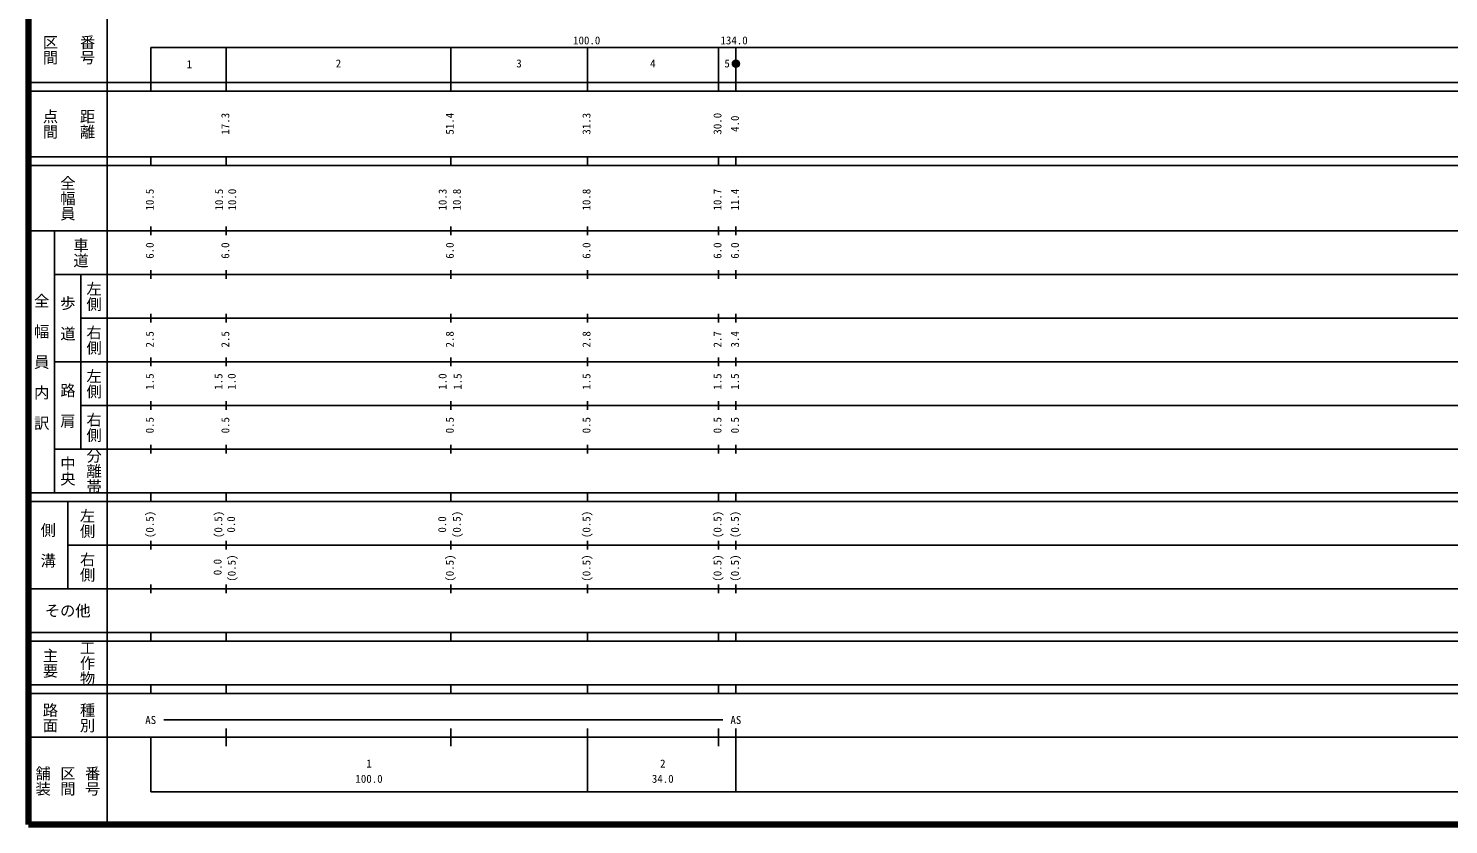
# Model space of a CAD drawing. Units: millimetres on the paper, enlarged 1000 times. Extents: x 40000 to 680000, y 20000 to 380000.
# Drawn here: x 40000 to 365207, y 20000 to 202409 of the extents above; entities that cross this region are included whole.
import ezdxf
from ezdxf.enums import TextEntityAlignment as Align

# ---------------------------------------------------------------- set-up
doc = ezdxf.new("R2010")
doc.units = ezdxf.units.MM
doc.header["$LTSCALE"] = 1000
doc.layers.add('M-TTL', color=2, linetype='Continuous', lineweight=140)
doc.layers.add('M-TTL-BAND', color=7, linetype='Continuous', lineweight=25)
doc.styles.add('@ＭＳ ゴシック', font='')
doc.styles.add('ＭＳ ゴシック', font='')
doc.styles.get('@ＭＳ ゴシック').set_extended_font_data('@MS Gothic')
doc.styles.get('ＭＳ ゴシック').set_extended_font_data('MS Gothic')

msp = doc.modelspace()

# ---------------------------------------------------------------- linework, layer by layer
at = {"layer": 'M-TTL'}
for p, q in [((40000, 380000), (40000, 20000)), ((40000, 20000), (680000, 20000))]:
    msp.add_line(p, q, dxfattribs=at)
at = {"layer": 'M-TTL-BAND'}
for p, q in [((58000, 370000), (58000, 20000)), ((68000, 198000), (579000, 198000)), ((68000, 198000), (68000, 188000)), ((85300, 188000), (85300, 198000)), ((136700, 188000), (136700, 198000)), ((168000, 188000), (168000, 198000)), ((198000, 188000), (198000, 198000)), ((202000, 188000), (202000, 198000)), ((40000, 190000), (579000, 190000)), ((40000, 188000), (579000, 188000)), ((40000, 173000), (579000, 173000)), ((68000, 171000), (68000, 173000)), ((85300, 171000), (85300, 173000)), ((136700, 171000), (136700, 173000)), ((168000, 171000), (168000, 173000)), ((198000, 171000), (198000, 173000)), ((202000, 171000), (202000, 173000)), ((40000, 171000), (579000, 171000)), ((68000, 155000), (68000, 157000)), ((85300, 155000), (85300, 157000)), ((136700, 155000), (136700, 157000)), ((168000, 155000), (168000, 157000)), ((198000, 155000), (198000, 157000)), ((202000, 155000), (202000, 157000)), ((40000, 156000), (579000, 156000)), ((46000, 96000), (46000, 156000)), ((68000, 145000), (68000, 147000)), ((85300, 145000), (85300, 147000)), ((136700, 145000), (136700, 147000)), ((168000, 145000), (168000, 147000)), ((198000, 145000), (198000, 147000)), ((202000, 145000), (202000, 147000)), ((46000, 146000), (579000, 146000)), ((52000, 146000), (52000, 106000)), ((68000, 135000), (68000, 137000)), ((85300, 135000), (85300, 137000)), ((136700, 135000), (136700, 137000)), ((168000, 135000), (168000, 137000)), ((198000, 135000), (198000, 137000)), ((202000, 135000), (202000, 137000)), ((52000, 136000), (579000, 136000)), ((68000, 125000), (68000, 127000)), ((85300, 125000), (85300, 127000)), ((136700, 125000), (136700, 127000)), ((168000, 125000), (168000, 127000)), ((198000, 125000), (198000, 127000)), ((202000, 125000), (202000, 127000)), ((46000, 126000), (579000, 126000)), ((52000, 116000), (579000, 116000)), ((68000, 115000), (68000, 117000)), ((85300, 115000), (85300, 117000)), ((136700, 115000), (136700, 117000)), ((168000, 115000), (168000, 117000)), ((198000, 115000), (198000, 117000)), ((202000, 115000), (202000, 117000)), ((46000, 106000), (579000, 106000)), ((68000, 105000), (68000, 107000)), ((85300, 105000), (85300, 107000)), ((136700, 105000), (136700, 107000)), ((168000, 105000), (168000, 107000)), ((198000, 105000), (198000, 107000)), ((202000, 105000), (202000, 107000)), ((40000, 96000), (579000, 96000)), ((68000, 94000), (68000, 96000)), ((85300, 94000), (85300, 96000)), ((136700, 94000), (136700, 96000)), ((168000, 94000), (168000, 96000)), ((198000, 94000), (198000, 96000)), ((202000, 94000), (202000, 96000)), ((40000, 94000), (579000, 94000)), ((49000, 94000), (49000, 74000)), ((68000, 83000), (68000, 85000)), ((85300, 83000), (85300, 85000)), ((136700, 83000), (136700, 85000)), ((168000, 83000), (168000, 85000)), ((198000, 83000), (198000, 85000)), ((202000, 83000), (202000, 85000)), ((49000, 84000), (579000, 84000)), ((68000, 73000), (68000, 75000)), ((85300, 73000), (85300, 75000)), ((136700, 73000), (136700, 75000)), ((168000, 73000), (168000, 75000)), ((198000, 73000), (198000, 75000)), ((202000, 73000), (202000, 75000)), ((40000, 74000), (579000, 74000)), ((40000, 64000), (579000, 64000)), ((40000, 62000), (579000, 62000)), ((68000, 62000), (68000, 64000)), ((85300, 62000), (85300, 64000)), ((136700, 62000), (136700, 64000)), ((168000, 62000), (168000, 64000)), ((198000, 62000), (198000, 64000)), ((202000, 62000), (202000, 64000)), ((40000, 52000), (579000, 52000)), ((40000, 50000), (579000, 50000)), ((68000, 50000), (68000, 52000)), ((85300, 50000), (85300, 52000)), ((136700, 50000), (136700, 52000)), ((168000, 50000), (168000, 52000)), ((198000, 50000), (198000, 52000)), ((202000, 50000), (202000, 52000)), ((71000, 44000), (199000, 44000)), ((40000, 40000), (579000, 40000)), ((68000, 40000), (68000, 27500)), ((85300, 38000), (85300, 42000)), ((136700, 38000), (136700, 42000)), ((168000, 27500), (168000, 42000)), ((198000, 38000), (198000, 42000)), ((202000, 27500), (202000, 42000)), ((68000, 27500), (579000, 27500))]:
    msp.add_line(p, q, dxfattribs=at)
for radius in [800, 726, 651, 578, 486, 378, 298, 205, 87.8]:
    msp.add_circle((202000, 194302), radius, dxfattribs=at)

# ---------------------------------------------------------------- texts
at = {"layer": 'M-TTL-BAND', "style": '@ＭＳ ゴシック'}
for s, p in [('区間', (45000, 197500)), ('番号', (53500, 197500)), ('点間', (45000, 180500)), ('距離', (53500, 180500)), ('全幅員', (49000, 163500)), ('車道', (52000, 151000)), ('左側', (55000, 141000)), ('全\u3000幅\u3000員\u3000内\u3000訳', (43000, 126000)), ('歩\u3000道', (49000, 136000)), ('右側', (55000, 131000)), ('左側', (55000, 121000)), ('路\u3000肩', (49000, 116000)), ('右側', (55000, 111000)), ('中央', (49000, 101000)), ('分離帯', (55000, 101000)), ('左側', (53500, 89000)), ('側\u3000溝', (44500, 84000)), ('右側', (53500, 79000)), ('主要', (45000, 57000)), ('工作物', (53500, 57000)), ('路面', (45000, 44500)), ('種別', (53500, 44500)), ('舗装', (43333, 30000)), ('区間', (49000, 30000)), ('番号', (54667, 30000))]:
    msp.add_text(s, height=2566, rotation=270, dxfattribs=at).set_placement(p, align=Align.MIDDLE_CENTER)
at = {"layer": 'M-TTL-BAND', "style": 'ＭＳ ゴシック'}
for s, p in [('100.0', (167844, 198195)), ('134.0', (201588, 198195)), ('2', (111000, 192909)), ('3', (152350, 192909)), ('4', (183000, 192909)), ('5', (200000, 192909)), ('1', (76877, 192740)), ('AS', (68000, 42500)), ('AS', (202000, 42500)), ('1', (118000, 32523)), ('2', (185260, 32523)), ('100.0', (118000, 29033)), ('34.0', (185260, 29033))]:
    msp.add_text(s, height=1833, dxfattribs=at).set_placement(p, align=Align.BOTTOM_CENTER)
for s, p in [('17.3', (86550, 180567)), ('51.4', (137950, 180567)), ('31.3', (169250, 180567)), ('30.0', (199250, 180567)), ('4.0', (203250, 180567)), ('10.5', (69250, 163174)), ('10.5', (85117, 163174)), ('10.0', (88117, 163174)), ('10.3', (136308, 163174)), ('10.8', (139570, 163174)), ('10.8', (169250, 163174)), ('10.7', (199250, 163174)), ('11.4', (203250, 163174)), ('6.0', (69250, 151500)), ('6.0', (86550, 151500)), ('6.0', (137950, 151500)), ('6.0', (169250, 151500)), ('6.0', (199250, 151500)), ('6.0', (203250, 151500)), ('2.5', (69250, 131176)), ('2.5', (86550, 131176)), ('2.8', (137950, 131176)), ('2.8', (169250, 131176)), ('2.7', (199250, 131176)), ('3.4', (203250, 131176)), ('1.5', (69250, 121500)), ('1.5', (84977, 121500)), ('1.0', (88014, 121500)), ('1.0', (136295, 121500)), ('1.5', (139745, 121500)), ('1.5', (169250, 121500)), ('1.5', (199250, 121500)), ('1.5', (203250, 121500)), ('0.5', (69250, 111500)), ('0.5', (86550, 111500)), ('0.5', (137950, 111500)), ('0.5', (169250, 111500)), ('0.5', (199250, 111500)), ('0.5', (203250, 111500)), ('(0.5)', (69250, 88764)), ('(0.5)', (84946, 88764)), ('(0.5)', (139554, 88764)), ('(0.5)', (169250, 88764)), ('(0.5)', (199250, 88764)), ('(0.5)', (203250, 88764)), ('0.0', (87871, 88764)), ('0.0', (136198, 88764)), ('(0.5)', (88019, 78764)), ('(0.5)', (137950, 78764)), ('(0.5)', (169250, 78764)), ('(0.5)', (199250, 78764)), ('(0.5)', (203250, 78764)), ('0.0', (84777, 78993))]:
    msp.add_text(s, height=1833, rotation=90, dxfattribs=at).set_placement(p, align=Align.BOTTOM_CENTER)
msp.add_text('その他', height=2566, dxfattribs=at).set_placement((49000, 69000), align=Align.MIDDLE_CENTER)

doc.saveas('drawing.dxf')
